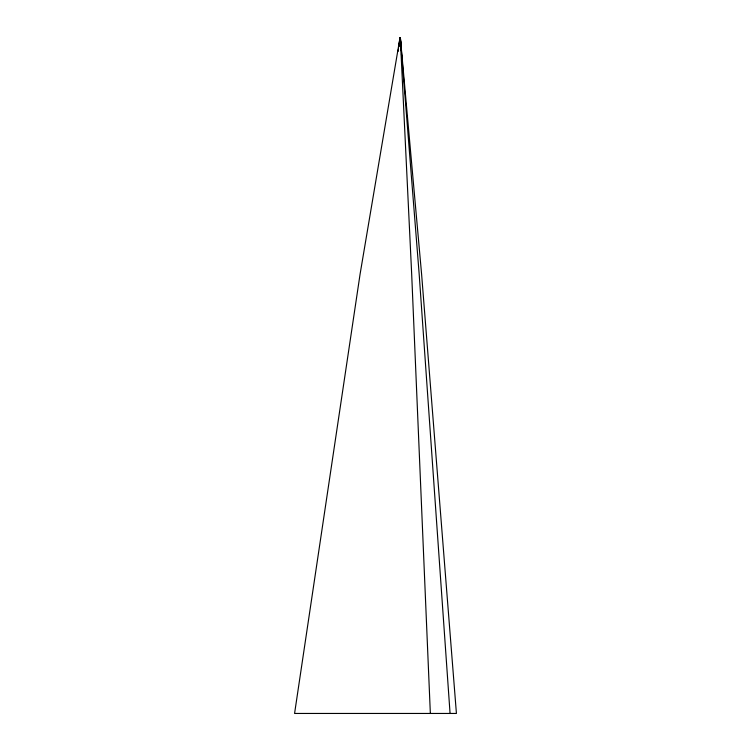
<?xml version="1.0" encoding="UTF-8"?>
<svg xmlns="http://www.w3.org/2000/svg" width="751" height="751" viewBox="0 0 751 751"><rect width="100%" height="100%" fill="white"/><g stroke="black" fill="none" stroke-linecap="round" stroke-linejoin="round"><path stroke-width="1.13" d="M399.851 43.323L400.17 37.55M398.819 46.778L400.349 37.55L421.593 274.115L456.42 713.45L294.58 713.45L360.086 274.115L400.03 37.55L398.762 46.778M398.114 51.397L398.434 49.087M450.065 713.45L419.171 274.115L400.339 37.55L401.118 49.087M401.438 53.706L401.682 57.17M400.527 42.169L400.255 37.55L400.996 49.087M400.283 37.55L411.679 274.115L430.351 713.45M400.64 44.478L400.921 50.242"/></g></svg>
